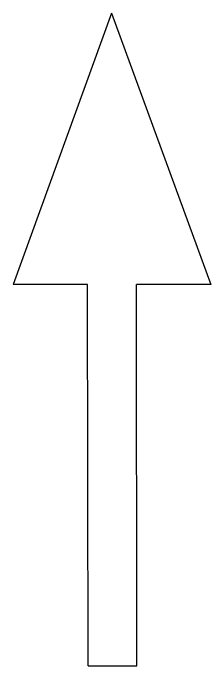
# Model space of a CAD drawing. Header units: millimetres. Extents: x 150209.93 to 150215.05, y 136675.65 to 136679.93.
# Drawn here: x 150214.0843 to 150214.0999, y 136679.1647 to 136679.2159 of the extents above; entities that cross this region are included whole.
import ezdxf

# ---------------------------------------------------------------- set-up
doc = ezdxf.new("R2010")
doc.units = ezdxf.units.MM
doc.header["$LTSCALE"] = 0.25

# ---------------------------------------------------------------- blocks, each defined once
blk = doc.blocks.new('çatıı')
at = {"color": 1}
for p, q in [((25817.68, 17925.05), (25778.91, 17818.47)), ((25817.68, 17925.05), (25856.75, 17818.58)), ((25808.21, 17818.51), (25778.91, 17818.47)), ((25808.42, 17668.83), (25808.21, 17818.51)), ((25856.75, 17818.58), (25827.45, 17818.54)), ((25827.66, 17668.85), (25827.45, 17818.54)), ((25808.42, 17668.83), (25827.66, 17668.85))]:
    blk.add_line(p, q, dxfattribs=at)

msp = doc.modelspace()

# ---------------------------------------------------------------- block references
at = {"xscale": 0.0002000170049888334, "yscale": 0.0002000170049888334, "zscale": 0.0002000170049888334}
msp.add_blockref('çatıı', (150208.928067, 136675.630592), dxfattribs=at)

doc.saveas('drawing.dxf')
